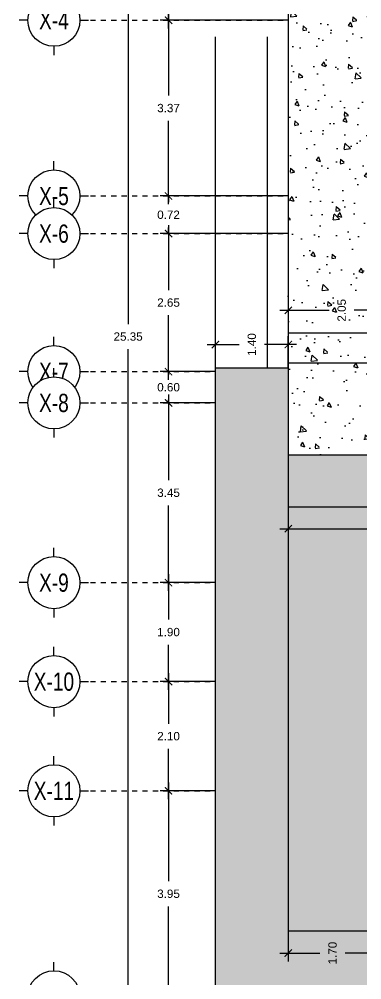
# Model space of a CAD drawing. Header units: metres. Extents: x 2618 to 2886, y 1654 to 1931.
# Drawn here: x 2796.37 to 2802.95, y 1788.01 to 1806.45 of the extents above; entities that cross this region are included whole.
import ezdxf
from ezdxf.enums import TextEntityAlignment as Align

# ---------------------------------------------------------------- set-up
doc = ezdxf.new("R2010")
doc.units = ezdxf.units.M
doc.header["$PDMODE"] = 35
doc.linetypes.add('HIDDEN', pattern=[9.525, 6.35, -3.175])
for name, color, linetype in [('A-ANNO-DIMS-0100', 2, 'Continuous'), ('A-ANNO-MATC', 8, 'HIDDEN'), ('A-CNTR+', 1, 'HIDDEN'), ('A-ELEV0', 7, 'Continuous'), ('A-ELEV3', 2, 'Continuous'), ('A-ELEV7', 8, 'Continuous'), ('A-PATT+', 8, 'Continuous')]:
    doc.layers.add(name, color=color, linetype=linetype)
doc.styles.add('ACABADOS', font='arial.ttf')
doc.styles.add('AVM- OFICINAS Y BODEGA - EJES PB$0$Anot_Arial', font='arial.ttf')
doc.dimstyles.new('100', dxfattribs={"dimtxt": 0.16, "dimasz": 0.14, "dimexe": 0.16, "dimexo": 0.01, "dimgap": 0.16, "dimtad": 0, "dimtih": 1, "dimtoh": 1, "dimzin": 1, "dimdsep": 46, "dimtxsty": 'ACABADOS', "dimblk": 'ARCHTICK', "dimcen": 0.16, "dimdle": 0.16, "dimclrd": 1, "dimclre": 8, "dimclrt": 2, "dimadec": 1, "dimazin": 0, "dimtp": 1.2, "dimtm": 0.6, "dimtfac": 1, "dimtix": 1, "dimtmove": 2, "dimatfit": 3, "dimldrblk": 'ARCHTICK', "dimfxl": 1, "dimtolj": 1, "dimtzin": 1, "dimarcsym": 0})

# ---------------------------------------------------------------- blocks, each defined once
blk = doc.blocks.new('AVM- OFICINAS Y BODEGA - EJES PB$0$Anot_Arq_Eje_WO')
blk.add_wipeout([(0, -3), (0.29, -2.99), (0.59, -2.94), (0.87, -2.87), (1.15, -2.77), (1.41, -2.65), (1.67, -2.49), (1.9, -2.32), (2.12, -2.12), (2.32, -1.9), (2.49, -1.67), (2.65, -1.41), (2.77, -1.15), (2.87, -0.87), (2.94, -0.59), (2.99, -0.29), (3, 0), (2.99, 0.29), (2.94, 0.59), (2.87, 0.87), (2.77, 1.15), (2.65, 1.41), (2.49, 1.67), (2.32, 1.9), (2.12, 2.12), (1.9, 2.32), (1.67, 2.49), (1.41, 2.65), (1.15, 2.77), (0.87, 2.87), (0.59, 2.94), (0.29, 2.99), (0, 3), (-0.29, 2.99), (-0.59, 2.94), (-0.87, 2.87), (-1.15, 2.77), (-1.41, 2.65), (-1.67, 2.49), (-1.9, 2.32), (-2.12, 2.12), (-2.32, 1.9), (-2.49, 1.67), (-2.65, 1.41), (-2.77, 1.15), (-2.87, 0.87), (-2.94, 0.59), (-2.99, 0.29), (-3, 0), (-2.99, -0.29), (-2.94, -0.59), (-2.87, -0.87), (-2.77, -1.15), (-2.65, -1.41), (-2.49, -1.67), (-2.32, -1.9), (-2.12, -2.12), (-1.9, -2.32), (-1.67, -2.49), (-1.41, -2.65), (-1.15, -2.77), (-0.87, -2.87), (-0.59, -2.94), (-0.29, -2.99)])
at = {"color": 0, "linetype": 'Continuous'}
for p, q in [((0, 3), (0, 4)), ((-3, 0), (-4, 0)), ((3, 0), (4, 0)), ((0, -3), (0, -4))]:
    blk.add_line(p, q, dxfattribs=at)
blk.add_circle((0, 0), 3, dxfattribs=at)
at = {"color": 0, "style": 'AVM- OFICINAS Y BODEGA - EJES PB$0$Anot_Arial'}
blk.add_attdef('ID_Eje', text='', height=3, dxfattribs=at).set_placement((0, 0), align=Align.MIDDLE_CENTER)
blk = doc.blocks.new('_ArchTick')
at = {"color": 0, "linetype": 'ByBlock', "const_width": 0.15}
blk.add_lwpolyline([(-0.5, -0.5), (0.5, 0.5)], dxfattribs=at)
blk = doc.blocks.new('*D846')
at = {"layer": 'A-ANNO-DIMS-0100', "color": 8, "linetype": 'HIDDEN', "lineweight": -2, "transparency": 16777216}
for p, q in [((5.158, 26.012), (1.932, 26.012)), ((3.757, 0.667), (1.932, 0.667))]:
    blk.add_line(p, q, dxfattribs=at)
at = {"layer": 'A-ANNO-DIMS-0100', "color": 1, "lineweight": -2, "transparency": 16777216}
for p, q in [((2.092, 26.172), (2.092, 13.581)), ((2.092, 0.507), (2.092, 13.098))]:
    blk.add_line(p, q, dxfattribs=at)
at = {"layer": 'Defpoints', "color": 0, "transparency": 16777216}
for p in [(5.168, 26.012), (2.092, 0.667), (3.767, 0.667)]:
    blk.add_point(p, dxfattribs=at)
at = {"layer": 'A-ANNO-DIMS-0100', "color": 1, "lineweight": -2, "transparency": 16777216, "xscale": 0.14, "yscale": 0.14, "zscale": 0.14}
for p, rotation in [((2.092, 26.012), 90), ((2.092, 0.667), 270)]:
    blk.add_blockref('_ArchTick', p, dxfattribs=dict(at, rotation=rotation))
at = {"layer": 'A-ANNO-DIMS-0100', "color": 2, "transparency": 16777216, "insert": (2.092, 13.34), "char_height": 0.16, "attachment_point": 5, "style": 'ACABADOS'}
blk.add_mtext('\\A1;25.35', dxfattribs=at)
blk = doc.blocks.new('*D848')
at = {"layer": 'A-ANNO-DIMS-0100', "color": 1, "lineweight": -2, "transparency": 16777216}
for p, q in [((2.868, 22.966), (2.868, 21.351)), ((2.868, 19.252), (2.868, 20.867))]:
    blk.add_line(p, q, dxfattribs=at)
at = {"layer": 'A-ANNO-DIMS-0100', "color": 8, "linetype": 'HIDDEN', "lineweight": -2, "transparency": 16777216}
for p, q in [((5.157, 22.806), (2.708, 22.806)), ((5.157, 19.412), (2.708, 19.412))]:
    blk.add_line(p, q, dxfattribs=at)
at = {"layer": 'Defpoints', "color": 0, "transparency": 16777216}
for p in [(5.167, 22.806), (2.868, 19.412), (5.167, 19.412)]:
    blk.add_point(p, dxfattribs=at)
at = {"layer": 'A-ANNO-DIMS-0100', "color": 1, "lineweight": -2, "transparency": 16777216, "xscale": 0.14, "yscale": 0.14, "zscale": 0.14}
for p, rotation in [((2.868, 22.806), 90), ((2.868, 19.412), 270)]:
    blk.add_blockref('_ArchTick', p, dxfattribs=dict(at, rotation=rotation))
at = {"layer": 'A-ANNO-DIMS-0100', "color": 2, "transparency": 16777216, "insert": (2.868, 21.109), "char_height": 0.16, "attachment_point": 5, "style": 'ACABADOS'}
blk.add_mtext('\\A1;3.39', dxfattribs=at)
blk = doc.blocks.new('*D849')
at = {"layer": 'A-ANNO-DIMS-0100', "color": 1, "lineweight": -2, "transparency": 16777216}
for p, q in [((2.868, 19.572), (2.868, 17.967)), ((2.868, 15.879), (2.868, 17.484))]:
    blk.add_line(p, q, dxfattribs=at)
at = {"layer": 'A-ANNO-DIMS-0100', "color": 8, "linetype": 'HIDDEN', "lineweight": -2, "transparency": 16777216}
for p, q in [((5.158, 19.412), (2.708, 19.412)), ((5.158, 16.039), (2.708, 16.039))]:
    blk.add_line(p, q, dxfattribs=at)
at = {"layer": 'Defpoints', "color": 0, "transparency": 16777216}
for p in [(5.168, 19.412), (2.868, 16.039), (5.168, 16.039)]:
    blk.add_point(p, dxfattribs=at)
at = {"layer": 'A-ANNO-DIMS-0100', "color": 1, "lineweight": -2, "transparency": 16777216, "xscale": 0.14, "yscale": 0.14, "zscale": 0.14}
for p, rotation in [((2.868, 19.412), 90), ((2.868, 16.039), 270)]:
    blk.add_blockref('_ArchTick', p, dxfattribs=dict(at, rotation=rotation))
at = {"layer": 'A-ANNO-DIMS-0100', "color": 2, "transparency": 16777216, "insert": (2.868, 17.726), "char_height": 0.16, "attachment_point": 5, "style": 'ACABADOS'}
blk.add_mtext('\\A1;3.37', dxfattribs=at)
blk = doc.blocks.new('*D840')
at = {"layer": 'A-ANNO-DIMS-0100', "color": 1, "lineweight": -2, "transparency": 16777216}
for p, q in [((2.868, 16.039), (2.868, 16.179)), ((2.868, 16.039), (2.868, 15.919)), ((2.868, 15.317), (2.868, 15.436)), ((2.868, 15.317), (2.868, 15.177))]:
    blk.add_line(p, q, dxfattribs=at)
at = {"layer": 'A-ANNO-DIMS-0100', "color": 8, "linetype": 'HIDDEN', "lineweight": -2, "transparency": 16777216}
for p, q in [((5.158, 16.039), (2.708, 16.039)), ((5.158, 15.317), (2.708, 15.317))]:
    blk.add_line(p, q, dxfattribs=at)
at = {"layer": 'Defpoints', "color": 0, "transparency": 16777216}
for p in [(5.168, 16.039), (2.868, 15.317), (5.168, 15.317)]:
    blk.add_point(p, dxfattribs=at)
at = {"layer": 'A-ANNO-DIMS-0100', "color": 1, "lineweight": -2, "transparency": 16777216, "xscale": 0.14, "yscale": 0.14, "zscale": 0.14}
for p, rotation in [((2.868, 16.039), 270), ((2.868, 15.317), 90)]:
    blk.add_blockref('_ArchTick', p, dxfattribs=dict(at, rotation=rotation))
at = {"layer": 'A-ANNO-DIMS-0100', "color": 2, "transparency": 16777216, "insert": (2.868, 15.678), "char_height": 0.16, "attachment_point": 5, "style": 'ACABADOS'}
blk.add_mtext('\\A1;0.72', dxfattribs=at)
blk = doc.blocks.new('*D850')
at = {"layer": 'A-ANNO-DIMS-0100', "color": 8, "linetype": 'HIDDEN', "lineweight": -2, "transparency": 16777216}
for p, q in [((5.158, 15.317), (2.708, 15.317)), ((3.757, 12.667), (2.708, 12.667))]:
    blk.add_line(p, q, dxfattribs=at)
at = {"layer": 'A-ANNO-DIMS-0100', "color": 1, "lineweight": -2, "transparency": 16777216}
for p, q in [((2.868, 15.477), (2.868, 14.233)), ((2.868, 12.507), (2.868, 13.75))]:
    blk.add_line(p, q, dxfattribs=at)
at = {"layer": 'Defpoints', "color": 0, "transparency": 16777216}
for p in [(5.168, 15.317), (2.868, 12.667), (3.767, 12.667)]:
    blk.add_point(p, dxfattribs=at)
at = {"layer": 'A-ANNO-DIMS-0100', "color": 1, "lineweight": -2, "transparency": 16777216, "xscale": 0.14, "yscale": 0.14, "zscale": 0.14}
for p, rotation in [((2.868, 15.317), 90), ((2.868, 12.667), 270)]:
    blk.add_blockref('_ArchTick', p, dxfattribs=dict(at, rotation=rotation))
at = {"layer": 'A-ANNO-DIMS-0100', "color": 2, "transparency": 16777216, "insert": (2.868, 13.992), "char_height": 0.16, "attachment_point": 5, "style": 'ACABADOS'}
blk.add_mtext('\\A1;2.65', dxfattribs=at)
blk = doc.blocks.new('*D841')
at = {"layer": 'A-ANNO-DIMS-0100', "color": 1, "lineweight": -2, "transparency": 16777216}
for p, q in [((2.868, 12.667), (2.868, 12.807)), ((2.868, 12.667), (2.868, 12.608)), ((2.868, 12.067), (2.868, 12.125)), ((2.868, 12.067), (2.868, 11.927))]:
    blk.add_line(p, q, dxfattribs=at)
at = {"layer": 'A-ANNO-DIMS-0100', "color": 8, "linetype": 'HIDDEN', "lineweight": -2, "transparency": 16777216}
for p, q in [((3.757, 12.667), (2.708, 12.667)), ((3.757, 12.067), (2.708, 12.067))]:
    blk.add_line(p, q, dxfattribs=at)
at = {"layer": 'Defpoints', "color": 0, "transparency": 16777216}
for p in [(3.767, 12.667), (2.868, 12.067), (3.767, 12.067)]:
    blk.add_point(p, dxfattribs=at)
at = {"layer": 'A-ANNO-DIMS-0100', "color": 1, "lineweight": -2, "transparency": 16777216, "xscale": 0.14, "yscale": 0.14, "zscale": 0.14}
for p, rotation in [((2.868, 12.667), 270), ((2.868, 12.067), 90)]:
    blk.add_blockref('_ArchTick', p, dxfattribs=dict(at, rotation=rotation))
at = {"layer": 'A-ANNO-DIMS-0100', "color": 2, "transparency": 16777216, "insert": (2.868, 12.367), "char_height": 0.16, "attachment_point": 5, "style": 'ACABADOS'}
blk.add_mtext('\\A1;0.60', dxfattribs=at)
blk = doc.blocks.new('*D842')
at = {"layer": 'A-ANNO-DIMS-0100', "color": 1, "lineweight": -2, "transparency": 16777216}
for p, q in [((2.868, 12.227), (2.868, 10.583)), ((2.868, 8.457), (2.868, 10.1))]:
    blk.add_line(p, q, dxfattribs=at)
at = {"layer": 'A-ANNO-DIMS-0100', "color": 8, "linetype": 'HIDDEN', "lineweight": -2, "transparency": 16777216}
for p, q in [((3.757, 12.067), (2.708, 12.067)), ((3.757, 8.617), (2.708, 8.617))]:
    blk.add_line(p, q, dxfattribs=at)
at = {"layer": 'Defpoints', "color": 0, "transparency": 16777216}
for p in [(3.767, 12.067), (2.868, 8.617), (3.767, 8.617)]:
    blk.add_point(p, dxfattribs=at)
at = {"layer": 'A-ANNO-DIMS-0100', "color": 1, "lineweight": -2, "transparency": 16777216, "xscale": 0.14, "yscale": 0.14, "zscale": 0.14}
for p, rotation in [((2.868, 12.067), 90), ((2.868, 8.617), 270)]:
    blk.add_blockref('_ArchTick', p, dxfattribs=dict(at, rotation=rotation))
at = {"layer": 'A-ANNO-DIMS-0100', "color": 2, "transparency": 16777216, "insert": (2.868, 10.342), "char_height": 0.16, "attachment_point": 5, "style": 'ACABADOS'}
blk.add_mtext('\\A1;3.45', dxfattribs=at)
blk = doc.blocks.new('*D851')
at = {"layer": 'A-ANNO-DIMS-0100', "color": 1, "lineweight": -2, "transparency": 16777216}
for p, q in [((2.868, 8.777), (2.868, 7.908)), ((2.868, 6.557), (2.868, 7.425))]:
    blk.add_line(p, q, dxfattribs=at)
at = {"layer": 'A-ANNO-DIMS-0100', "color": 8, "linetype": 'HIDDEN', "lineweight": -2, "transparency": 16777216}
for p, q in [((3.757, 8.617), (2.708, 8.617)), ((3.757, 6.717), (2.708, 6.717))]:
    blk.add_line(p, q, dxfattribs=at)
at = {"layer": 'Defpoints', "color": 0, "transparency": 16777216}
for p in [(3.767, 8.617), (2.868, 6.717), (3.767, 6.717)]:
    blk.add_point(p, dxfattribs=at)
at = {"layer": 'A-ANNO-DIMS-0100', "color": 1, "lineweight": -2, "transparency": 16777216, "xscale": 0.14, "yscale": 0.14, "zscale": 0.14}
for p, rotation in [((2.868, 8.617), 90), ((2.868, 6.717), 270)]:
    blk.add_blockref('_ArchTick', p, dxfattribs=dict(at, rotation=rotation))
at = {"layer": 'A-ANNO-DIMS-0100', "color": 2, "transparency": 16777216, "insert": (2.868, 7.667), "char_height": 0.16, "attachment_point": 5, "style": 'ACABADOS'}
blk.add_mtext('\\A1;1.90', dxfattribs=at)
blk = doc.blocks.new('*D843')
at = {"layer": 'A-ANNO-DIMS-0100', "color": 1, "lineweight": -2, "transparency": 16777216}
for p, q in [((2.868, 6.877), (2.868, 5.91)), ((2.868, 4.461), (2.868, 5.427))]:
    blk.add_line(p, q, dxfattribs=at)
at = {"layer": 'A-ANNO-DIMS-0100', "color": 8, "linetype": 'HIDDEN', "lineweight": -2, "transparency": 16777216}
for p, q in [((3.757, 6.717), (2.708, 6.717)), ((3.757, 4.621), (2.708, 4.621))]:
    blk.add_line(p, q, dxfattribs=at)
at = {"layer": 'Defpoints', "color": 0, "transparency": 16777216}
for p in [(3.767, 6.717), (2.868, 4.621), (3.767, 4.621)]:
    blk.add_point(p, dxfattribs=at)
at = {"layer": 'A-ANNO-DIMS-0100', "color": 1, "lineweight": -2, "transparency": 16777216, "xscale": 0.14, "yscale": 0.14, "zscale": 0.14}
for p, rotation in [((2.868, 6.717), 90), ((2.868, 4.621), 270)]:
    blk.add_blockref('_ArchTick', p, dxfattribs=dict(at, rotation=rotation))
at = {"layer": 'A-ANNO-DIMS-0100', "color": 2, "transparency": 16777216, "insert": (2.868, 5.669), "char_height": 0.16, "attachment_point": 5, "style": 'ACABADOS'}
blk.add_mtext('\\A1;2.10', dxfattribs=at)
blk = doc.blocks.new('*D844')
at = {"layer": 'A-ANNO-DIMS-0100', "color": 8, "linetype": 'HIDDEN', "lineweight": -2, "transparency": 16777216}
for p, q in [((3.757, 4.621), (2.708, 4.621)), ((3.757, 0.667), (2.708, 0.667))]:
    blk.add_line(p, q, dxfattribs=at)
at = {"layer": 'A-ANNO-DIMS-0100', "color": 1, "lineweight": -2, "transparency": 16777216}
for p, q in [((2.868, 4.781), (2.868, 2.886)), ((2.868, 0.507), (2.868, 2.402))]:
    blk.add_line(p, q, dxfattribs=at)
at = {"layer": 'Defpoints', "color": 0, "transparency": 16777216}
for p in [(3.767, 4.621), (2.868, 0.667), (3.767, 0.667)]:
    blk.add_point(p, dxfattribs=at)
at = {"layer": 'A-ANNO-DIMS-0100', "color": 1, "lineweight": -2, "transparency": 16777216, "xscale": 0.14, "yscale": 0.14, "zscale": 0.14}
for p, rotation in [((2.868, 4.621), 90), ((2.868, 0.667), 270)]:
    blk.add_blockref('_ArchTick', p, dxfattribs=dict(at, rotation=rotation))
at = {"layer": 'A-ANNO-DIMS-0100', "color": 2, "transparency": 16777216, "insert": (2.868, 2.644), "char_height": 0.16, "attachment_point": 5, "style": 'ACABADOS'}
blk.add_mtext('\\A1;3.95', dxfattribs=at)
blk = doc.blocks.new('*U807')
at = {"layer": 'A-ANNO-MATC', "elevation": 0}
for points in [[(13.011, 11.318), (30.229, 11.318), (31.119, 12.821), (34.677, 12.821)], [(13.011, 10.318), (30.466, 10.318), (31.119, 11.421), (34.677, 11.421)]]:
    blk.add_lwpolyline(points, dxfattribs=at)
blk = doc.blocks.new('*D659')
at = {"layer": 'A-ANNO-DIMS-0100', "color": 8, "linetype": 'HIDDEN', "lineweight": -2, "transparency": 16777216}
for p, q in [((2801.534, 1788.943), (2801.534, 1788.363)), ((2803.234, 1788.943), (2803.234, 1788.363))]:
    blk.add_line(p, q, dxfattribs=at)
at = {"layer": 'A-ANNO-DIMS-0100', "color": 32, "lineweight": -2, "transparency": 16777216}
for p, q in [((2801.374, 1788.523), (2802.142, 1788.523)), ((2803.394, 1788.523), (2802.626, 1788.523))]:
    blk.add_line(p, q, dxfattribs=at)
at = {"layer": 'Defpoints', "color": 0, "transparency": 16777216}
for p in [(2801.534, 1788.953, 0), (2803.234, 1788.953, 0), (2801.534, 1788.523)]:
    blk.add_point(p, dxfattribs=at)
at = {"layer": 'A-ANNO-DIMS-0100', "color": 32, "lineweight": -2, "transparency": 16777216, "xscale": 0.14, "yscale": 0.14, "zscale": 0.14, "rotation": 180}
blk.add_blockref('_ArchTick', (2801.534, 1788.523), dxfattribs=at)
at = {"layer": 'A-ANNO-DIMS-0100', "color": 32, "lineweight": -2, "transparency": 16777216, "xscale": 0.14, "yscale": 0.14, "zscale": 0.14}
blk.add_blockref('_ArchTick', (2803.234, 1788.523), dxfattribs=at)
at = {"layer": 'A-ANNO-DIMS-0100', "transparency": 16777216, "insert": (2802.384, 1788.523), "char_height": 0.16, "attachment_point": 5, "rotation": 90, "style": 'ACABADOS'}
blk.add_mtext('\\A1;1.70', dxfattribs=at)
blk = doc.blocks.new('*D670')
at = {"layer": 'A-ANNO-DIMS-0100', "color": 8, "linetype": 'HIDDEN', "lineweight": -2, "transparency": 16777216}
for p, q in [((2801.534, 1797.073), (2801.534, 1796.51)), ((2811.234, 1797.073), (2811.234, 1796.51))]:
    blk.add_line(p, q, dxfattribs=at)
at = {"layer": 'A-ANNO-DIMS-0100', "color": 8, "lineweight": -2, "transparency": 16777216}
for p, q in [((2801.374, 1796.67), (2806.142, 1796.67)), ((2811.394, 1796.67), (2806.625, 1796.67))]:
    blk.add_line(p, q, dxfattribs=at)
at = {"layer": 'Defpoints', "color": 0, "transparency": 16777216}
for p in [(2801.534, 1797.083), (2811.234, 1797.083, 0), (2801.534, 1796.67)]:
    blk.add_point(p, dxfattribs=at)
at = {"layer": 'A-ANNO-DIMS-0100', "color": 8, "lineweight": -2, "transparency": 16777216, "xscale": 0.14, "yscale": 0.14, "zscale": 0.14, "rotation": 180}
blk.add_blockref('_ArchTick', (2801.534, 1796.67), dxfattribs=at)
at = {"layer": 'A-ANNO-DIMS-0100', "color": 8, "lineweight": -2, "transparency": 16777216, "xscale": 0.14, "yscale": 0.14, "zscale": 0.14}
blk.add_blockref('_ArchTick', (2811.234, 1796.67), dxfattribs=at)
at = {"layer": 'A-ANNO-DIMS-0100', "transparency": 16777216, "insert": (2806.384, 1796.67), "char_height": 0.16, "attachment_point": 5, "rotation": 90, "style": 'ACABADOS'}
blk.add_mtext('\\A1;9.70', dxfattribs=at)
blk = doc.blocks.new('*D677')
at = {"layer": 'A-ANNO-DIMS-0100', "color": 8, "linetype": 'HIDDEN', "lineweight": -2, "transparency": 16777216}
for p, q in [((2801.534, 1801.234), (2801.534, 1800.702)), ((2803.584, 1801.234), (2803.584, 1800.702))]:
    blk.add_line(p, q, dxfattribs=at)
at = {"layer": 'A-ANNO-DIMS-0100', "color": 32, "lineweight": -2, "transparency": 16777216}
for p, q in [((2801.374, 1800.862), (2802.317, 1800.862)), ((2803.744, 1800.862), (2802.801, 1800.862))]:
    blk.add_line(p, q, dxfattribs=at)
at = {"layer": 'Defpoints', "color": 0, "transparency": 16777216}
for p in [(2801.534, 1801.244), (2803.584, 1801.244, 0), (2801.534, 1800.862)]:
    blk.add_point(p, dxfattribs=at)
at = {"layer": 'A-ANNO-DIMS-0100', "color": 32, "lineweight": -2, "transparency": 16777216, "xscale": 0.14, "yscale": 0.14, "zscale": 0.14, "rotation": 180}
blk.add_blockref('_ArchTick', (2801.534, 1800.862), dxfattribs=at)
at = {"layer": 'A-ANNO-DIMS-0100', "color": 32, "lineweight": -2, "transparency": 16777216, "xscale": 0.14, "yscale": 0.14, "zscale": 0.14}
blk.add_blockref('_ArchTick', (2803.584, 1800.862), dxfattribs=at)
at = {"layer": 'A-ANNO-DIMS-0100', "transparency": 16777216, "insert": (2802.559, 1800.862), "char_height": 0.16, "attachment_point": 5, "rotation": 90, "style": 'ACABADOS'}
blk.add_mtext('\\A1;2.05', dxfattribs=at)
blk = doc.blocks.new('*D679')
at = {"layer": 'A-ANNO-DIMS-0100', "color": 8, "linetype": 'HIDDEN', "lineweight": -2, "transparency": 16777216}
for p, q in [((2800.134, 1799.769), (2800.134, 1800.365)), ((2801.534, 1799.769), (2801.534, 1800.365))]:
    blk.add_line(p, q, dxfattribs=at)
at = {"layer": 'A-ANNO-DIMS-0100', "color": 32, "lineweight": -2, "transparency": 16777216}
for p, q in [((2799.974, 1800.205), (2800.592, 1800.205)), ((2801.694, 1800.205), (2801.076, 1800.205))]:
    blk.add_line(p, q, dxfattribs=at)
at = {"layer": 'Defpoints', "color": 0, "transparency": 16777216}
for p in [(2800.134, 1800.205), (2800.134, 1799.759), (2801.534, 1799.759, 0)]:
    blk.add_point(p, dxfattribs=at)
at = {"layer": 'A-ANNO-DIMS-0100', "color": 32, "lineweight": -2, "transparency": 16777216, "xscale": 0.14, "yscale": 0.14, "zscale": 0.14, "rotation": 180}
blk.add_blockref('_ArchTick', (2800.134, 1800.205), dxfattribs=at)
at = {"layer": 'A-ANNO-DIMS-0100', "color": 32, "lineweight": -2, "transparency": 16777216, "xscale": 0.14, "yscale": 0.14, "zscale": 0.14}
blk.add_blockref('_ArchTick', (2801.534, 1800.205), dxfattribs=at)
at = {"layer": 'A-ANNO-DIMS-0100', "transparency": 16777216, "insert": (2800.834, 1800.205), "char_height": 0.16, "attachment_point": 5, "rotation": 90, "style": 'ACABADOS'}
blk.add_mtext('\\A1;1.40', dxfattribs=at)
blk = doc.blocks.new('A$Cd9a9f3ad')
at = {"layer": 'A-CNTR+', "color": 1, "linetype": 'HIDDEN', "ltscale": 0.01}
for p, q in [((1.167, 19.412), (5.168, 19.412)), ((1.167, 16.039), (5.168, 16.039)), ((1.167, 12.667), (3.767, 12.667)), ((1.167, 8.617), (3.767, 8.617)), ((1.167, 6.717), (3.767, 6.717)), ((1.167, 4.621), (3.767, 4.621))]:
    blk.add_line(p, q, dxfattribs=at)
at = {"layer": 'A-CNTR+'}
ref = blk.add_blockref('AVM- OFICINAS Y BODEGA - EJES PB$0$Anot_Arq_Eje_WO', (0.667, 0.667), dxfattribs=dict(at, xscale=0.1666666666666667, yscale=0.1666666666666667, zscale=0.1666666666666667))
ref.add_attrib('ID_Eje', 'X-12', dxfattribs={"layer": '0', "color": 0, "height": 0.35, "style": 'AVM- OFICINAS Y BODEGA - EJES PB$0$Anot_Arial', "width": 0.75}).set_placement((0.667, 0.667), align=Align.MIDDLE_CENTER)
at = {"layer": 'A-ANNO-DIMS-0100'}
for base, p1, p2, picture, middle in [((2.0922, 0.6667), (5.1676, 26.0124), (3.7675, 0.6667), '*D846', (2.0922, 13.3395)), ((2.868, 19.412), (5.167, 22.806), (5.167, 19.412), '*D848', (2.868, 21.109)), ((2.868, 16.039), (5.168, 19.412), (5.168, 16.039), '*D849', (2.868, 17.726)), ((2.868, 15.317), (5.168, 16.039), (5.168, 15.317), '*D840', (2.868, 15.678)), ((2.868, 12.667), (5.168, 15.317), (3.767, 12.667), '*D850', (2.868, 13.992)), ((2.868, 12.067), (3.767, 12.667), (3.767, 12.067), '*D841', (2.868, 12.367)), ((2.868, 8.617), (3.767, 12.067), (3.767, 8.617), '*D842', (2.868, 10.342)), ((2.868, 6.717), (3.767, 8.617), (3.767, 6.717), '*D851', (2.868, 7.667)), ((2.868, 4.621), (3.767, 6.717), (3.767, 4.621), '*D843', (2.868, 5.669)), ((2.868, 0.667), (3.767, 4.621), (3.767, 0.667), '*D844', (2.868, 2.644))]:
    dim = blk.add_linear_dim(base=base, p1=p1, p2=p2, angle=90, dimstyle='100', dxfattribs=at)
    dim.commit()
    dim.dimension.update_dxf_attribs({"geometry": picture, "text_midpoint": middle})
at = {"layer": 'A-CNTR+'}
ref = blk.add_blockref('AVM- OFICINAS Y BODEGA - EJES PB$0$Anot_Arq_Eje_WO', (0.667, 19.412), dxfattribs=dict(at, xscale=0.1666666666666667, yscale=0.1666666666666667, zscale=0.1666666666666667))
ref.add_attrib('ID_Eje', 'X-4', dxfattribs={"layer": '0', "color": 0, "height": 0.35, "style": 'AVM- OFICINAS Y BODEGA - EJES PB$0$Anot_Arial', "width": 0.75}).set_placement((0.667, 19.412), align=Align.MIDDLE_CENTER)
ref = blk.add_blockref('AVM- OFICINAS Y BODEGA - EJES PB$0$Anot_Arq_Eje_WO', (0.667, 16.039), dxfattribs=dict(at, xscale=0.1666666666666667, yscale=0.1666666666666667, zscale=0.1666666666666667))
ref.add_attrib('ID_Eje', 'X-5', dxfattribs={"layer": '0', "color": 0, "height": 0.35, "style": 'AVM- OFICINAS Y BODEGA - EJES PB$0$Anot_Arial', "width": 0.75}).set_placement((0.667, 16.039), align=Align.MIDDLE_CENTER)
ref = blk.add_blockref('AVM- OFICINAS Y BODEGA - EJES PB$0$Anot_Arq_Eje_WO', (0.667, 12.667), dxfattribs=dict(at, xscale=0.1666666666666667, yscale=0.1666666666666667, zscale=0.1666666666666667))
ref.add_attrib('ID_Eje', 'X-7', dxfattribs={"layer": '0', "color": 0, "height": 0.35, "style": 'AVM- OFICINAS Y BODEGA - EJES PB$0$Anot_Arial', "width": 0.75}).set_placement((0.667, 12.667), align=Align.MIDDLE_CENTER)
ref = blk.add_blockref('AVM- OFICINAS Y BODEGA - EJES PB$0$Anot_Arq_Eje_WO', (0.667, 8.617), dxfattribs=dict(at, xscale=0.1666666666666667, yscale=0.1666666666666667, zscale=0.1666666666666667))
ref.add_attrib('ID_Eje', 'X-9', dxfattribs={"color": 0, "height": 0.35, "style": 'AVM- OFICINAS Y BODEGA - EJES PB$0$Anot_Arial', "width": 0.75}).set_placement((0.667, 8.617), align=Align.MIDDLE_CENTER)
ref = blk.add_blockref('AVM- OFICINAS Y BODEGA - EJES PB$0$Anot_Arq_Eje_WO', (0.667, 6.717), dxfattribs=dict(at, xscale=0.1666666666666667, yscale=0.1666666666666667, zscale=0.1666666666666667))
ref.add_attrib('ID_Eje', 'X-10', dxfattribs={"color": 0, "height": 0.35, "style": 'AVM- OFICINAS Y BODEGA - EJES PB$0$Anot_Arial', "width": 0.75}).set_placement((0.667, 6.717), align=Align.MIDDLE_CENTER)
ref = blk.add_blockref('AVM- OFICINAS Y BODEGA - EJES PB$0$Anot_Arq_Eje_WO', (0.667, 4.621), dxfattribs=dict(at, xscale=0.1666666666666667, yscale=0.1666666666666667, zscale=0.1666666666666667))
ref.add_attrib('ID_Eje', 'X-11', dxfattribs={"layer": '0', "color": 0, "height": 0.35, "style": 'AVM- OFICINAS Y BODEGA - EJES PB$0$Anot_Arial', "width": 0.75}).set_placement((0.667, 4.621), align=Align.MIDDLE_CENTER)
ref = blk.add_blockref('AVM- OFICINAS Y BODEGA - EJES PB$0$Anot_Arq_Eje_WO', (0.667, 15.317), dxfattribs=dict(at, xscale=0.1666666666666667, yscale=0.1666666666666667, zscale=0.1666666666666667))
ref.add_attrib('ID_Eje', 'X-6', dxfattribs={"layer": '0', "color": 0, "height": 0.35, "style": 'AVM- OFICINAS Y BODEGA - EJES PB$0$Anot_Arial', "width": 0.75}).set_placement((0.667, 15.317), align=Align.MIDDLE_CENTER)
ref = blk.add_blockref('AVM- OFICINAS Y BODEGA - EJES PB$0$Anot_Arq_Eje_WO', (0.667, 12.067), dxfattribs=dict(at, xscale=0.1666666666666667, yscale=0.1666666666666667, zscale=0.1666666666666667))
ref.add_attrib('ID_Eje', 'X-8', dxfattribs={"layer": '0', "color": 0, "height": 0.35, "style": 'AVM- OFICINAS Y BODEGA - EJES PB$0$Anot_Arial', "width": 0.75}).set_placement((0.667, 12.067), align=Align.MIDDLE_CENTER)
at = {"layer": 'A-CNTR+', "color": 1, "linetype": 'HIDDEN', "ltscale": 0.01}
for p, q in [((1.167, 15.317), (5.168, 15.317)), ((1.167, 12.067), (3.767, 12.067))]:
    blk.add_line(p, q, dxfattribs=at)

msp = doc.modelspace()

# ---------------------------------------------------------------- hatches: boundary and pattern name
at = {"layer": 'A-ELEV0', "true_color": 0xa24744}
h = msp.add_hatch(color=15, dxfattribs=at)
h.dxf.hatch_style = 1
h.paths.add_polyline_path([(2811.234, 1798.079), (2801.534, 1798.079), (2801.534, 1797.083), (2811.234, 1797.083)])
h.paths.add_polyline_path([(2811.234, 1797.083), (2801.534, 1797.083), (2801.534, 1788.953), (2803.234, 1788.953), (2803.234, 1795.933), (2811.234, 1795.933)])
at = {"layer": 'A-ELEV7', "true_color": 0xe8cac9}
h = msp.add_hatch(color=254, dxfattribs=at)
h.dxf.hatch_style = 1
h.paths.add_polyline_path([(2807.634, 1787.485), (2806.734, 1787.485), (2806.734, 1779.486), (2811.383, 1779.486), (2811.383, 1779.886), (2807.634, 1779.886)])
h.paths.add_polyline_path([(2811.234, 1788.953), (2801.534, 1788.953), (2801.534, 1799.759), (2800.134, 1799.759), (2800.134, 1787.485), (2811.234, 1787.485)])
at = {"layer": 'A-PATT+', "transparency": 33554513}
h = msp.add_hatch(dxfattribs=at)
h.set_pattern_fill('AR-CONC', color=256, scale=0.005, angle=270)
h.set_pattern_definition([(320, (0, 0.7128), (-0.07969543, -0.91092334), [0.09525, -1.04775]), (265, (0, 0.7128), (0.95528423, 0.1762171), [0.0762, -0.83820292]), (10.451445, (-0.0066, 0.6369), (0.87558876, -0.73470624), [0.08095004, -0.89045122]), (316.1842, (0.254, 0.7128), (-0.21021164, -1.3553952), [0.142875, -1.571625]), (6.635558, (0.2365, 0.5999), (1.2371306, -1.18702067), [0.1214251, -1.33567804]), (261.18415, (0.254, 0.7128), (1.2371306, -1.18702067), [0.11429984, -1.25729866]), (291, (0.1905, 0.5858), (-0.51132599, -0.75807196), [0.09525, -1.04775]), (236, (0.1905, 0.5858), (0.92093983, -0.30901014), [0.0762, -0.8382]), (341.451445, (0.1479, 0.5226), (0.40961384, -1.0670821), [0.08095004, -0.8904497]), (307.5, (0, 0.7128), (0.422775194, -0.015443016), [0, -0.82804, 0, -0.8509, 0, -0.841375]), (277.5, (0, 0.7128), (0.500902874, -0.33409831), [0, -0.48514, 0, -0.80899, 0, -0.320675]), (237.5, (5e-17, 0.99603), (-0.02864372, -0.677952976), [0, -0.3175, 0, -0.9906, 0, -1.31445]), (227.5, (8e-17, 1.123), (0.12713246, -0.74064591), [0, -0.41275, 0, -0.65786, 0, -0.93345])])
h.paths.add_polyline_path([(2811.234, 1807.034), (2801.534, 1807.034), (2801.534, 1800.427), (2807.134, 1800.427), (2807.134, 1805.994), (2811.234, 1805.994)])
h.paths.add_polyline_path([(2805.884, 1804.139), (2803.534, 1804.139), (2803.534, 1806.416), (2805.884, 1806.416)], flags=16)
h.paths.add_polyline_path([(2805.884, 1803.521), (2805.884, 1801.244), (2803.534, 1801.244), (2803.534, 1803.521)], flags=16)
h.paths.add_polyline_path([(2807.134, 1799.852), (2801.534, 1799.852), (2801.534, 1798.079), (2803.734, 1798.079), (2803.734, 1799.852), (2806.734, 1799.852), (2806.734, 1798.079), (2807.134, 1798.077)])
h.paths.add_polyline_path([(2807.134, 1800.427), (2801.534, 1800.427), (2801.534, 1799.852), (2807.134, 1799.852)])

# ---------------------------------------------------------------- linework, layer by layer
at = {"layer": 'A-ELEV0'}
msp.add_line((2811.234, 1797.083, 0), (2801.534, 1797.083), dxfattribs=at)
at = {"layer": 'A-ELEV0', "elevation": 0}
msp.add_lwpolyline([(2811.234, 1798.079), (2801.534, 1798.079), (2801.534, 1788.953), (2803.234, 1788.953), (2803.234, 1795.933), (2811.234, 1795.933)], dxfattribs=at)
at = {"layer": 'A-ELEV3'}
for p, q in [((2801.534, 1807.034), (2801.534, 1798.079)), ((2801.534, 1800.427), (2807.134, 1800.427, 0)), ((2801.534, 1799.852), (2807.134, 1799.852, 0))]:
    msp.add_line(p, q, dxfattribs=at)
at = {"layer": 'A-ELEV7', "elevation": 0}
msp.add_lwpolyline([(2811.234, 1779.486), (2806.734, 1779.486), (2806.734, 1787.485), (2800.134, 1787.485), (2800.134, 1799.759), (2801.534, 1799.759)], dxfattribs=at)

# ---------------------------------------------------------------- next in the draw order: block references
at = {"layer": 'A-CNTR+', "color": 1, "linetype": 'HIDDEN', "ltscale": 0.01}
msp.add_blockref('A$Cd9a9f3ad', (2796.366, 1787.017), dxfattribs=at)

# ---------------------------------------------------------------- next in the draw order: block references
at = {"layer": 'A-ANNO-DIMS-0100', "color": 32, "true_color": 0xcc6600, "rotation": 90}
msp.add_blockref('*U807', (2811.452, 1786.747, 0), dxfattribs=at)

# ---------------------------------------------------------------- next in the draw order: dimensions: what is measured, and where the dimension line sits
at = {"layer": 'A-ANNO-DIMS-0100', "color": 32, "true_color": 0xcc6600}
for base, p1, p2, override, picture, middle in [((2801.534, 1800.862), (2803.584, 1801.244, 0), (2801.534, 1801.244), {"dimclrd": 32, "dimclrt": 256}, '*D677', (2802.559, 1800.862)), ((2800.134, 1800.205), (2801.534, 1799.759, 0), (2800.134, 1799.759), {"dimclrd": 32, "dimclrt": 256}, '*D679', (2800.834, 1800.205)), ((2801.534, 1796.67), (2811.234, 1797.083, 0), (2801.534, 1797.083), {"dimclrd": 8, "dimclrt": 256}, '*D670', (2806.384, 1796.67)), ((2801.534, 1788.523), (2803.234, 1788.953, 0), (2801.534, 1788.953, 0), {"dimclrd": 32, "dimclrt": 256}, '*D659', (2802.384, 1788.523))]:
    dim = msp.add_linear_dim(base=base, p1=p1, p2=p2, dimstyle='100', override=override, dxfattribs=at)
    dim.commit()
    dim.dimension.update_dxf_attribs({"geometry": picture, "text_midpoint": middle, "text_rotation": 90})

doc.saveas('drawing.dxf')
